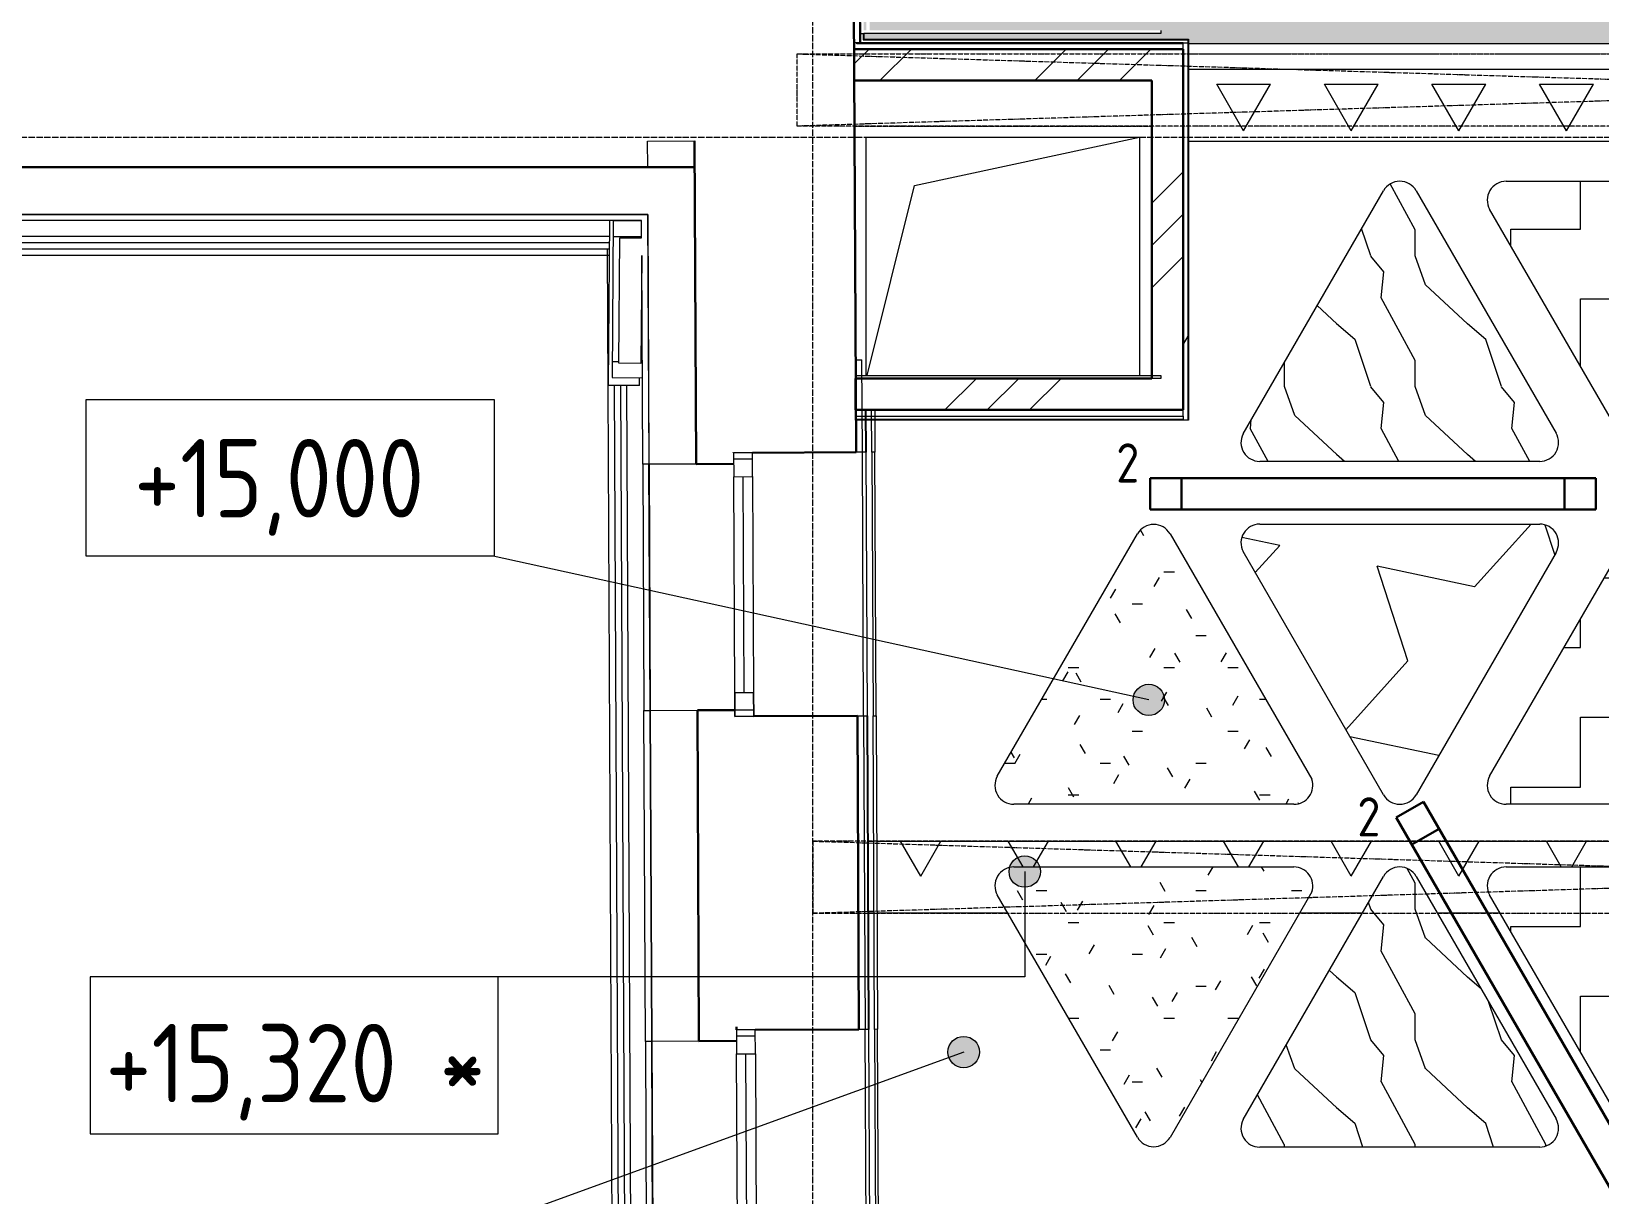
# Model space of a CAD drawing. Header units: millimetres. Extents: x -10051 to 73829, y -4843 to 44223.
# Drawn here: x -2490 to 2506, y 4924 to 8632 of the extents above; entities that cross this region are included whole.
import ezdxf

# ---------------------------------------------------------------- set-up
doc = ezdxf.new("R2010")
doc.units = ezdxf.units.MM
for name, pattern in [('ADSK_Линия сетки', [25, 20, -2.5, 0, -2.5]), ('ADSK_Штрих_ш3 п1_5', [4.5, 3, -1.5]), ('ADSK_Штрихпунктирная 2 точки_ш15 п1_5 п1_5 п1_5', [19.5, 15, -1.5, 0, -1.5, 0, -1.5])]:
    doc.linetypes.add(name, pattern=pattern)
for name, color, linetype, lineweight in [('_ Окна', 7, 'Continuous', 9), ('Аннотация', 7, 'Continuous', 20), ('Каркас', 7, 'Continuous', 18), ('Обобщенные модели', 7, 'Continuous', 18), ('Окна', 7, 'Continuous', 9), ('Оси', 7, 'Continuous', 9), ('Отметки', 7, 'Continuous', 9), ('Потолки', 7, 'Continuous', 9), ('Потолки штриховка', 7, 'Continuous', 9), ('Стены внутренние', 7, 'Continuous', 18), ('Стены наружные', 7, 'Continuous', 18), ('Стены несущие', 7, 'Continuous', 30), ('Стены отделка', 7, 'Continuous', 30), ('Стены штриховка', 7, 'Continuous', 9)]:
    doc.layers.add(name, color=color, linetype=linetype, lineweight=lineweight)
doc.layers.add('Линии', color=7, linetype='Continuous', lineweight=9, true_color=0x00a600)
doc.styles.add('GOST Common_2', font='GOST_Common.ttf', dxfattribs={"width": 0.9, "height": 250})
doc.styles.add('GOST Common_4', font='GOST_Common.ttf', dxfattribs={"width": 0.9, "height": 200})
pattern_1 = [(45, (0, 0), (-381.66, 381.66), []), (45, (134.94, 0), (0, 763.322), []), (45, (-134.94, 0), (0, 763.322), [])]
pattern_2 = [(0, (0, 0), (406.4, 101.6), [33.528, -271.272, 33.528, -271.272, -1625.6]), (0, (0, 0), (406.4, 101.6), [-609.6, 33.528, -576.072, 33.528, -271.272, -711.2]), (0, (0, 0), (406.4, 101.6), [-1524, 33.528, -169.672, 33.528, -474.472]), (120, (152.4, 50.8), (-291.1882, 301.1527), [33.528, -271.272, 33.528, -271.272, -1625.6]), (120, (152.4, 50.8), (-291.1882, 301.1527), [-609.6, 33.528, -576.072, 33.528, -271.272, -711.2]), (120, (152.4, 50.8), (-291.1882, 301.1527), [-1524, 33.528, -169.672, 33.528, -474.472]), (240, (203.2, 254), (-115.2118, -402.7527), [33.528, -271.272, 33.528, -271.272, -1625.6]), (240, (203.2, 254), (-115.2118, -402.7527), [-609.6, 33.528, -576.072, 33.528, -271.272, -711.2]), (240, (203.2, 254), (-115.2118, -402.7527), [-1524, 33.528, -169.672, 33.528, -474.472])]
pattern_3 = [(0, (0, 0), (222.25, 222.25), [222.25, -222.25]), (90, (222.25, 0), (-222.25, 222.25), [222.25, -222.25])]
pattern_4 = [(108.435, (108.29, 0), (-416.5009, 832.9995), [158.051, -1159.038]), (139.399, (58.31, 149.94), (-2499.01064, 2082.48679), [76.799, -3763.143]), (136.848, (416.5, 199.92), (-6247.540257, 5830.95774), [182.691, -8951.868]), (109.983, (283.22, 324.87), (-1249.49393, 3332.00266), [97.5, -4777.508]), (90, (249.9, 0), (-416.5, 416.5), [83.3, -333.2]), (118.443, (249.9, 83.3), (2915.50714, -5414.4963), [227.365, -11140.87]), (84.289, (141.61, 283.22), (-416.5263, -3748.49687), [83.716, -4102.058]), (129.806, (149.94, 366.52), (1666.0152, -2082.4865), [65.059, -3187.91])]

# ---------------------------------------------------------------- blocks, each defined once
blk = doc.blocks.new('окна_rehau_однопольное_фрамуга_сверху - 800х2240 _нов_ ОК-41-6249988-План потолков 4-го этажа')
at = {"layer": '_ Окна', "lineweight": 18}
for p, q in [((-420, 75), (-420, 135)), ((-420, 135), (-344, 135)), ((-344, 135), (-344, 75)), ((344, 135), (344, 75)), ((420, 135), (344, 135)), ((420, 75), (420, 135)), ((-344, 75), (-420, 75)), ((344, 75), (420, 75))]:
    blk.add_line(p, q, dxfattribs=at)
at = {"layer": '_ Окна'}
for p, q in [((-400, 75), (-400, 135)), ((-344, 105), (344, 105)), ((400, 75), (400, 135))]:
    blk.add_line(p, q, dxfattribs=at)
at = {"layer": 'Окна'}
for p, q in [((-420, 135), (-420, 75)), ((-344, 135), (-420, 135)), ((-344, 135), (344, 135)), ((420, 135), (344, 135)), ((420, 75), (420, 135)), ((-420, 75), (-344, 75)), ((344, 75), (-344, 75)), ((344, 75), (420, 75))]:
    blk.add_line(p, q, dxfattribs=at)
blk = doc.blocks.new('GM_Отверстие прямоугольное _в плите_ - Отверстие-7235603-План потолков 4-го этажа')
at = {"layer": 'Обобщенные модели'}
for p, q in [((-435, -375), (-435, 385)), ((-435, 385), (435, 385)), ((-435, -375), (-435, 385)), ((-435, 385), (435, 385)), ((-281, 231), (435, 385)), ((435, 385), (435, -375)), ((435, 385), (435, -375)), ((-432.5, -375), (-281, 231))]:
    blk.add_line(p, q, dxfattribs=at)
blk = doc.blocks.new('Высотные отметки - Рамка-12095-План потолков 4-го этажа')
at = {"layer": 'Аннотация'}
for p, q in [((-6.5, 0), (-6.5, 5)), ((-6.5, 5), (6.5, 5)), ((6.5, 5), (6.5, 0)), ((6.5, 0), (-6.5, 0))]:
    blk.add_line(p, q, dxfattribs=at)

msp = doc.modelspace()

# ---------------------------------------------------------------- hatches: boundary and pattern name
at = {"layer": 'Отметки'}
h = msp.add_hatch(color=256, dxfattribs=at)
edge = h.paths.add_edge_path()
edge.add_arc((1069.727, 6500.852), 50, 0, 360)
h = msp.add_hatch(color=256, dxfattribs=at)
edge = h.paths.add_edge_path()
edge.add_arc((674.618, 5953.442), 50, 0, 360)
h = msp.add_hatch(color=256, dxfattribs=at)
edge = h.paths.add_edge_path()
edge.add_arc((480.057, 5378.351), 50, 0, 360)
at = {"layer": 'Потолки штриховка', "lineweight": 18}
h = msp.add_hatch(dxfattribs=at)
h.set_pattern_fill('FP_25', color=256, style=0, pattern_type=2)
h.set_pattern_definition([(0, (0, 762), (762, 76.2), [7.62, -373.38, 7.62, -373.38]), (0, (76.2, 91.44), (762, 76.2), [7.62, -220.98, 7.62, -525.78]), (0, (152.4, 106.68), (762, 76.2), [7.62, -68.58, 7.62, -678.18]), (0, (457.2, 60.96), (762, 76.2), [7.62, -220.98, 7.62, -525.78]), (0, (533.4, 45.72), (762, 76.2), [7.62, -68.58, 7.62, -678.18])])
h.paths.add_polyline_path([(1484.449, 8592.011), (4898.531, 8592.011), (4898.531, 8632.011), (6960.881, 8632.011), (6956.754, 8950), (7149.565, 8950), (7149.565, 11958.783), (7043.494, 11958.783), (7043.494, 12223.783), (2703.915, 12223.783), (2703.915, 12233.783), (7043.494, 12233.783), (7043.494, 12251.783), (2699.954, 12251.783), (2699.941, 12253.783), (2697.937, 12254.361), (2694.312, 12814.342), (2676.312, 12814.342), (2679.916, 12257.627), (2669.916, 12257.563), (2666.311, 12814.342), (180, 12814.342), (180, 8635), (1108.065, 8635), (1108.065, 8625), (161.565, 8625), (161.565, 8607), (1194.565, 8607), (1194.565, 8605), (1196.565, 8605), (1196.565, 8592.011)])
h.paths.add_polyline_path([(1175.082, 8592.011), (1179.565, 8592.011), (1179.565, 8595), (140, 8594.97), (140, 8592.011), (325.246, 8592.011)])
h.paths.add_polyline_path([(6974.245, 8604.011), (6976.272, 8602.011), (6976.012, 8604.011)])
h.paths.add_polyline_path([(4926.531, 8592.011), (4926.531, 8602.011), (4928.531, 8602.011), (4928.531, 8604.011), (6974.245, 8604.011), (6973.882, 8622.011), (4908.531, 8622.011), (4908.531, 8592.011)])
h.paths.add_polyline_path([(159.565, 8605), (161.565, 8607), (159.565, 8607)])
h.paths.add_polyline_path([(6971.95, 8632.011), (6973.882, 8632.011), (6970.882, 8935), (6971.95, 8935), (6971.95, 8937), (7149.565, 8937), (7149.168, 8940), (6966.885, 8940), (6970.882, 8632.011)])
h.paths.add_polyline_path([(170, 8635), (170, 12814.342), (152, 12814.342), (152, 12286.928), (161.565, 12286.928), (161.565, 8635)])
h.paths.add_polyline_path([(149.565, 8726.809), (149.565, 8726.928), (140, 8726.831)])
h.paths.add_polyline_path([(7056.494, 12251.783), (7058.494, 12253.783), (7056.494, 12253.783)])
h.paths.add_polyline_path([(7058.494, 11968.783), (7149.565, 11968.783), (7149.565, 11971.783), (7058.494, 11971.783), (7058.494, 11973.783), (7056.494, 11973.783), (7056.494, 12251.783), (7053.494, 12251.783), (7053.494, 11968.783)])
at = {"layer": 'Потолки штриховка', "lineweight": 18, "true_color": 0x787878}
h = msp.add_hatch(dxfattribs=at)
h.set_pattern_fill('FP_50', color=8, style=0, pattern_type=2)
h.set_pattern_definition([(60, (0, 0), (-171.45, 296.96), [171.45, -171.45]), (120, (0, 0), (-342.9, 6e-05), [171.45, -171.45]), (0, (-85.72, 148.48), (171.45, 296.96), [171.45, -171.45])])
h.paths.add_polyline_path([(244.548, 2138.425), (732.993, 2138.425), (865.887, 2368.425), (244.548, 2368.425), (244.548, 2242.358)])
h.paths.add_polyline_path([(3157.315, 2138.425), (3205.95, 2138.425), (3073.211, 2368.425), (2873.211, 2368.425), (3005.95, 2138.425), (3100.615, 2138.425)])
h.paths.add_polyline_path([(3669.828, 2138.425), (3869.915, 2138.425), (4002.809, 2368.425), (3802.567, 2368.425), (3706.704, 2202.321)])
h.paths.add_polyline_path([(4898.531, 2138.425), (4898.531, 2368.425), (4442.684, 2368.425), (4575.423, 2138.425), (4723.366, 2138.425)])
h.paths.add_polyline_path([(4908.531, 2138.425), (4926.531, 2138.425), (4926.531, 2368.425), (4908.531, 2368.425), (4908.531, 2144.661)])
h.paths.add_polyline_path([(1437.488, 2138.425), (1637.488, 2138.425), (1504.75, 2368.425), (1304.75, 2368.425), (1377.506, 2242.358)])
h.paths.add_polyline_path([(2301.454, 2138.425), (2434.348, 2368.425), (2234.106, 2368.425), (2101.367, 2138.425), (2208.249, 2138.425)])
h.paths.add_polyline_path([(4701.712, 3986.533), (4898.531, 3986.533), (4898.531, 4216.533), (4637.597, 4216.533), (4723.366, 4067.918), (4728.006, 4053.618), (4728.945, 4038.614), (4726.124, 4023.847), (4719.719, 4010.245), (4710.134, 3998.663), (4697.97, 3989.828), (4689.646, 3986.533), (4697.97, 3986.533)])
h.paths.add_polyline_path([(2173.793, 3986.533), (2187.666, 3986.533), (2178.408, 3990.327), (2165.997, 3999.725), (2155.504, 4014.114), (2149.821, 4029.524), (2148.043, 4041.709), (2149.821, 4057.174), (2155.504, 4071.667), (2239.207, 4216.533), (1499.662, 4216.533), (1588.854, 4061.988), (1591.873, 4048.073), (1591.528, 4033.837), (1587.837, 4020.085), (1581.009, 4007.589), (1571.428, 3997.055), (1559.635, 3989.076), (1555.876, 3986.533), (2169.712, 3986.533)])
h.paths.add_polyline_path([(3746.869, 3986.533), (3756.127, 3986.533), (3746.869, 3990.327), (3734.459, 3999.725), (3723.965, 4014.114), (3718.282, 4029.524), (3716.505, 4041.709), (3718.282, 4057.174), (3723.965, 4071.667), (3807.668, 4216.533), (3607.654, 4216.533), (3489.855, 4012.42), (3481.537, 4001.242), (3470.864, 3992.285), (3459.413, 3986.533), (3723.965, 3986.533)])
h.paths.add_polyline_path([(3416.364, 3986.533), (3404.914, 3992.285), (3394.241, 4001.242), (3385.922, 4012.42), (3268.123, 4216.533), (3068.123, 4216.533), (3157.315, 4061.988), (3160.315, 4047.257), (3159.989, 4033.837), (3156.299, 4020.085), (3149.47, 4007.589), (3139.889, 3997.055), (3128.096, 3989.076), (3121.276, 3986.533), (3404.914, 3986.533)])
h.paths.add_polyline_path([(4908.531, 3986.533), (4926.531, 3986.533), (4926.531, 4216.533), (4908.531, 4216.533), (4908.531, 3989.878)])
h.paths.add_polyline_path([(619.205, 3986.533), (609.946, 3990.327), (597.536, 3999.725), (587.042, 4014.114), (581.36, 4029.524), (579.582, 4041.709), (581.36, 4057.174), (587.042, 4071.667), (670.746, 4216.533), (211.858, 4216.533), (212.952, 3986.533), (614.956, 3986.533)])
h.paths.add_polyline_path([(184.951, 3986.533), (202.952, 3986.533), (201.858, 4216.533), (183.862, 4215.616), (184.598, 4060.931)])
h.paths.add_polyline_path([(1591.873, 5820.533), (1749.529, 5820.533), (1817.461, 5938.241), (1825.78, 5949.418), (1836.452, 5958.376), (1848.903, 5964.63), (1862.461, 5967.844), (1876.544, 5967.808), (1889.952, 5964.63), (1902.403, 5958.376), (1913.076, 5949.418), (1921.394, 5938.241), (1989.319, 5820.533), (2189.282, 5820.533), (2155.504, 5878.993), (2149.821, 5893.486), (2148.043, 5908.952), (2150.29, 5924.356), (2156.411, 5938.67), (2169.604, 5953.667), (2178.408, 5960.334), (2192.813, 5966.237), (2208.249, 5968.25), (3100.615, 5968.25), (3114.754, 5966.56), (3128.096, 5961.585), (3139.889, 5953.606), (3149.47, 5943.072), (3157.315, 5926.788), (3159.989, 5916.823), (3159.989, 5900.996), (3157.315, 5888.673), (3117.99, 5820.533), (3317.99, 5820.533), (3385.922, 5938.241), (3394.241, 5949.418), (3404.914, 5958.376), (3417.364, 5964.63), (3430.922, 5967.844), (3444.856, 5967.844), (3458.413, 5964.63), (3470.864, 5958.376), (3481.537, 5949.418), (3489.855, 5938.241), (3557.78, 5820.533), (3757.743, 5820.533), (3723.965, 5878.993), (3718.282, 5893.486), (3716.505, 5908.952), (3718.752, 5924.356), (3724.873, 5938.67), (3734.459, 5950.936), (3746.869, 5960.334), (3761.274, 5966.237), (3776.71, 5968.25), (4669.076, 5968.25), (4683.991, 5966.366), (4697.97, 5960.833), (4710.134, 5951.998), (4719.719, 5940.416), (4726.124, 5926.814), (4728.945, 5912.047), (4728.006, 5897.043), (4723.366, 5882.743), (4687.464, 5820.533), (4898.531, 5820.533), (4898.531, 6050.533), (203.136, 6050.533), (204.23, 5820.533), (620.821, 5820.533), (587.042, 5878.993), (581.36, 5893.486), (579.582, 5908.952), (581.829, 5924.356), (587.95, 5938.67), (597.536, 5950.936), (609.946, 5960.334), (624.351, 5966.237), (639.788, 5968.25), (1532.154, 5968.25), (1546.292, 5966.56), (1559.635, 5961.585), (1571.428, 5953.606), (1581.009, 5943.072), (1588.854, 5926.788), (1591.528, 5916.823), (1591.873, 5902.588), (1587.837, 5886.911), (1549.529, 5820.533), (1590.507, 5820.533)])
h.paths.add_polyline_path([(4908.531, 5820.533), (4926.531, 5820.63), (4926.531, 6050.533), (4908.531, 6050.533), (4908.531, 5821.498)])
h.paths.add_polyline_path([(194.23, 5820.533), (193.136, 6050.533), (175.139, 6049.91), (176.23, 5820.533), (191.234, 5820.533)])
h.paths.add_polyline_path([(4908.531, 8281), (4926.531, 8281.734), (4926.531, 8511), (4908.531, 8511), (4908.531, 8282.836)])
h.paths.add_polyline_path([(4898.531, 8281), (4898.531, 8511), (1196.565, 8509.96), (1196.565, 8281), (4404.697, 8281)])
at = {"layer": 'Потолки штриховка', "lineweight": 18}
h = msp.add_hatch(dxfattribs=at)
h.set_pattern_fill('FP_57', color=256, style=0, pattern_type=2)
h.set_pattern_definition(pattern_4)
h.paths.add_polyline_path([(2315.083, 7261.169), (2330.666, 7263.221), (2345.188, 7269.235), (2357.658, 7278.803), (2367.715, 7292.451), (2373.247, 7305.822), (2375.296, 7321.375), (2373.247, 7336.958), (2367.234, 7351.48), (1921.394, 8124.079), (1913.076, 8135.257), (1902.403, 8144.214), (1889.952, 8150.469), (1876.394, 8153.682), (1862.461, 8153.682), (1848.903, 8150.469), (1836.452, 8144.214), (1825.78, 8135.257), (1817.461, 8124.079), (1369.958, 7348.678), (1364.738, 7334.29), (1363.33, 7319.049), (1365.824, 7303.948), (1372.058, 7289.97), (1381.627, 7278.024), (1393.907, 7268.888), (1408.099, 7263.158), (1423.28, 7261.205), (1817.461, 7261.189)])
h = msp.add_hatch(dxfattribs=at)
h.set_pattern_fill('FP_64', color=256, style=0, pattern_type=2)
h.set_pattern_definition(pattern_3)
h.paths.add_polyline_path([(2660.734, 7262.619), (2674.323, 7265.817), (2686.806, 7272.069), (2697.506, 7281.037), (2705.969, 7292.451), (3157.315, 8074.511), (3160.335, 8088.427), (3159.989, 8102.662), (3156.299, 8116.415), (3149.47, 8128.91), (3139.889, 8139.444), (3128.096, 8147.423), (3114.754, 8152.398), (3100.615, 8154.088), (2208.249, 8154.088), (2192.813, 8152.075), (2178.408, 8146.172), (2165.997, 8136.774), (2155.504, 8122.385), (2149.821, 8106.975), (2148.043, 8094.791), (2149.821, 8079.325), (2155.803, 8064.313), (2601.946, 7292.234), (2610.293, 7281.037), (2620.74, 7272.206), (2633.553, 7265.817), (2646.773, 7262.648), (2656.361, 7262.628)])
h = msp.add_hatch(dxfattribs=at)
h.set_pattern_fill('FP_63', color=256, style=0, pattern_type=2)
h.set_pattern_definition(pattern_2)
h.paths.add_polyline_path([(1490.804, 6168.25), (1532.154, 6168.25), (1546.292, 6169.94), (1559.635, 6174.914), (1571.428, 6182.894), (1581.009, 6193.428), (1588.854, 6209.711), (1591.528, 6219.676), (1591.873, 6233.911), (1588.854, 6247.827), (1137.383, 7030.103), (1129.045, 7041.301), (1118.345, 7050.269), (1105.862, 7056.521), (1092.273, 7059.719), (1078.312, 7059.69), (1064.735, 7056.435), (1052.279, 7050.131), (1041.616, 7041.119), (1033.325, 7029.887), (587.042, 6257.506), (581.36, 6243.013), (579.582, 6227.547), (581.829, 6212.143), (587.95, 6197.829), (597.536, 6185.564), (609.946, 6176.165), (624.351, 6170.263), (639.788, 6168.25), (1382.896, 6168.25)])
h = msp.add_hatch(dxfattribs=at)
h.set_pattern_fill('STARS', color=256, scale=100, angle=108, style=0)
h.paths.add_polyline_path([(1876.394, 6168.655), (1889.952, 6171.869), (1902.403, 6178.123), (1913.076, 6187.081), (1923.594, 6202.07), (2367.269, 6970.838), (2373.247, 6985.38), (2375.296, 7000.963), (2373.243, 7016.546), (2367.227, 7031.066), (2357.658, 7043.535), (2345.188, 7053.103), (2330.666, 7059.117), (2315.083, 7061.168), (1423.28, 7061.169), (1408.099, 7059.18), (1393.907, 7053.449), (1381.627, 7044.314), (1370.951, 7029.887), (1365.824, 7018.39), (1363.33, 7003.288), (1364.738, 6988.048), (1369.958, 6973.66), (1817.461, 6198.258), (1825.78, 6187.081), (1836.452, 6178.123), (1848.903, 6171.869), (1862.461, 6168.655)])
h = msp.add_hatch(dxfattribs=at)
h.set_pattern_fill('FP_60', color=256, style=0, pattern_type=2)
h.set_pattern_definition(pattern_3)
h.paths.add_polyline_path([(3100.615, 6168.25), (3114.754, 6169.94), (3128.096, 6174.914), (3139.889, 6182.894), (3149.47, 6193.428), (3157.315, 6209.711), (3159.989, 6219.676), (3159.989, 6235.503), (3157.315, 6247.827), (2705.844, 7030.103), (2697.506, 7041.301), (2686.806, 7050.269), (2674.323, 7056.521), (2656.361, 7059.71), (2646.773, 7059.69), (2633.197, 7056.435), (2620.74, 7050.131), (2610.077, 7041.119), (2601.786, 7029.887), (2155.504, 6257.506), (2149.821, 6243.013), (2148.043, 6227.547), (2150.29, 6212.143), (2156.411, 6197.829), (2165.997, 6185.564), (2178.408, 6176.165), (2192.813, 6170.263), (2208.249, 6168.25), (2656.361, 6168.25)])
h = msp.add_hatch(dxfattribs=at)
h.set_pattern_fill('FP_61', color=256, style=0, pattern_type=2)
h.set_pattern_definition(pattern_2)
h.paths.add_polyline_path([(1092.273, 5076.78), (1106.033, 5080.064), (1118.345, 5086.23), (1129.336, 5095.59), (1137.508, 5106.612), (1588.854, 5888.673), (1591.873, 5902.588), (1591.528, 5916.823), (1587.837, 5930.576), (1581.009, 5943.072), (1571.428, 5953.606), (1559.635, 5961.585), (1546.292, 5966.56), (1532.154, 5968.25), (639.788, 5968.25), (624.351, 5966.237), (609.946, 5960.334), (597.536, 5950.936), (587.042, 5936.547), (581.36, 5921.137), (579.582, 5908.952), (581.36, 5893.486), (587.042, 5878.993), (1033.485, 5106.396), (1041.616, 5095.38), (1052.279, 5086.368), (1064.735, 5080.064), (1078.312, 5076.809)])
h = msp.add_hatch(dxfattribs=at)
h.set_pattern_fill('FP_57', color=256, style=0, pattern_type=2)
h.set_pattern_definition(pattern_4)
h.paths.add_polyline_path([(2315.083, 5075.33), (2330.666, 5077.382), (2345.188, 5083.397), (2357.658, 5092.964), (2367.715, 5106.612), (2373.247, 5119.984), (2375.296, 5135.536), (2373.247, 5151.12), (2367.234, 5165.642), (1921.394, 5938.241), (1913.076, 5949.418), (1902.403, 5958.376), (1889.952, 5964.63), (1875.808, 5967.844), (1862.461, 5967.844), (1848.903, 5964.63), (1836.452, 5958.376), (1825.78, 5949.418), (1817.461, 5938.241), (1369.958, 5162.84), (1364.738, 5148.452), (1363.33, 5133.211), (1365.824, 5118.11), (1372.058, 5104.131), (1381.627, 5092.185), (1393.907, 5083.05), (1408.099, 5077.319), (1423.28, 5075.367), (2208.249, 5075.335)])
h = msp.add_hatch(dxfattribs=at)
h.set_pattern_fill('FP_60', color=256, style=0, pattern_type=2)
h.set_pattern_definition(pattern_3)
h.paths.add_polyline_path([(2660.734, 5076.78), (2674.323, 5079.978), (2686.806, 5086.23), (2697.506, 5095.198), (2705.969, 5106.612), (3157.315, 5888.673), (3160.255, 5905.862), (3159.989, 5916.823), (3156.299, 5930.576), (3149.47, 5943.072), (3139.889, 5953.606), (3128.096, 5961.585), (3114.754, 5966.56), (3100.615, 5968.25), (2208.249, 5968.25), (2192.813, 5966.237), (2178.408, 5960.334), (2165.997, 5950.936), (2155.504, 5936.547), (2150.29, 5924.356), (2148.043, 5908.952), (2149.821, 5893.486), (2155.504, 5878.993), (2601.946, 5106.396), (2610.077, 5095.38), (2620.74, 5086.368), (2633.197, 5080.064), (2646.773, 5076.809), (2656.361, 5076.789)])
at = {"layer": 'Стены внутренние', "lineweight": 9}
h = msp.add_hatch(dxfattribs=at)
h.set_pattern_fill('FP_46', color=256, style=0, pattern_type=2)
h.set_pattern_definition(pattern_2)
h.paths.add_polyline_path([(1194.565, 7393), (1194.565, 8595), (1179.565, 8595), (1179.565, 7393)])
h = msp.add_hatch(dxfattribs=at)
h.set_pattern_fill('FP_1', color=256, style=0, pattern_type=2)
h.set_pattern_definition(pattern_1)
h.paths.add_polyline_path([(325.246, 8475), (1079.565, 8475), (1079.565, 8575), (131.51, 8575), (131.606, 8475), (169.703, 8475)])
h = msp.add_hatch(dxfattribs=at)
h.set_pattern_fill('FP_1', color=256, style=0, pattern_type=2)
h.set_pattern_definition(pattern_1)
h.paths.add_polyline_path([(1179.565, 7525), (1179.565, 8575), (1079.565, 8575), (1079.565, 7525)])
h = msp.add_hatch(dxfattribs=at)
h.set_pattern_fill('FP_1', color=256, style=0, pattern_type=2)
h.set_pattern_definition(pattern_1)
h.paths.add_polyline_path([(325.246, 7425), (1179.565, 7425), (1179.565, 7525), (135.838, 7524.223), (156.286, 7490.832), (157.235, 7425), (253.444, 7425)])

# ---------------------------------------------------------------- linework, layer by layer
at = {"layer": 'Каркас', "color": 8, "linetype": 'ADSK_Штрих_ш3 п1_5', "lineweight": 9, "true_color": 0x808080}
for p, q in [((1196.507, 8560), (4898.531, 8560)), ((132.295, 8330), (1079.565, 8330))]:
    msp.add_line(p, q, dxfattribs=at)
at = {"layer": 'Линии', "color": 7, "linetype": 'ADSK_Штрихпунктирная 2 точки_ш15 п1_5 п1_5 п1_5'}
for p, q in [((7350.56, 8560), (-50, 8330)), ((-50, 8330), (-50, 8560)), ((-50, 8560), (7350.56, 8330)), ((-50, 8560), (7350.56, 8560)), ((7350.56, 8330), (-50, 8330)), ((-0.435, 6050.533), (-0.435, 5820.533)), ((-0.435, 6050.533), (7339.344, 5820.533)), ((7339.344, 6050.533), (-0.435, 5820.533)), ((7339.344, 6050.533), (-0.435, 6050.533)), ((-0.435, 5820.533), (7339.344, 5820.533))]:
    msp.add_line(p, q, dxfattribs=at)
at = {"layer": 'Линии', "color": 1, "lineweight": 30, "true_color": 0xff0000}
for p, q in [((1074.259, 7107.679), (1074.259, 7207.679)), ((1074.259, 7207.679), (2494.259, 7207.679)), ((1174.259, 7107.679), (1174.259, 7207.679)), ((2394.259, 7207.679), (2394.259, 7107.679)), ((2494.259, 7207.679), (2494.259, 7107.679)), ((2494.259, 7107.679), (1074.259, 7107.679))]:
    msp.add_line(p, q, dxfattribs=at)
at = {"layer": 'Линии', "color": 5, "lineweight": 30, "true_color": 0x0000ff}
for p, q in [((1944.469, 6176.097), (1857.858, 6126.112)), ((2654.261, 4946.221), (1944.469, 6176.097)), ((1857.858, 6126.112), (2567.65, 4896.235)), ((1994.455, 6089.486), (1907.844, 6039.501))]:
    msp.add_line(p, q, dxfattribs=at)
at = {"layer": 'Оси', "linetype": 'ADSK_Линия сетки'}
for p, q in [((-0.435, -3698.875), (-0.435, 44222.998)), ((-9251.096, 8295), (56004.853, 8295))]:
    msp.add_line(p, q, dxfattribs=at)
at = {"layer": 'Отметки', "lineweight": 20}
for p, q in [((-1018.532, 6958.922), (-1665.218, 6958.922)), ((1069.727, 6500.852), (-1018.532, 6958.922)), ((674.618, 5953.442), (674.618, 5617.55)), ((674.618, 5617.55), (-1652.94, 5617.55)), ((480.057, 5378.351), (-875.675, 4885.357))]:
    msp.add_line(p, q, dxfattribs=at)
at = {"layer": 'Отметки'}
for centre in [(1069.727, 6500.852), (674.618, 5953.442), (480.057, 5378.351)]:
    msp.add_circle(centre, 50, dxfattribs=at)
at = {"layer": 'Потолки'}
for p, q in [((140, 8592.011), (140, 8595.012)), ((1179.565, 8592.011), (140, 8592.011)), ((4898.531, 8592.011), (1196.56, 8592.011)), ((1196.426, 8511), (4898.531, 8511)), ((4898.531, 8281), (1196.565, 8281)), ((2208.249, 8154.088), (3100.615, 8154.088)), ((1369.958, 7348.678), (1817.461, 8124.079)), ((1921.394, 8124.079), (2367.269, 7351.5)), ((2601.786, 7292.451), (2155.504, 8064.832)), ((2315.083, 7261.169), (1423.28, 7261.169)), ((1423.28, 7061.169), (2315.083, 7061.169)), ((587.042, 6257.506), (1033.325, 7029.887)), ((1137.383, 7030.103), (1588.854, 6247.827)), ((2155.504, 6257.506), (2601.786, 7029.887)), ((1817.461, 6198.258), (1369.958, 6973.66)), ((2367.269, 6970.838), (1921.394, 6198.258)), ((1532.154, 6168.25), (639.788, 6168.25)), ((3100.615, 6168.25), (2208.249, 6168.25)), ((175.136, 6050.533), (193.136, 6050.533)), ((203.136, 6050.533), (4898.531, 6050.533)), ((639.788, 5968.25), (1532.154, 5968.25)), ((2208.249, 5968.25), (3100.615, 5968.25)), ((1369.958, 5162.84), (1817.461, 5938.241)), ((1921.394, 5938.241), (2367.269, 5165.662)), ((1033.325, 5106.612), (587.042, 5878.993)), ((1588.854, 5888.673), (1137.383, 5106.396)), ((2601.786, 5106.612), (2155.504, 5878.993)), ((194.23, 5820.533), (176.23, 5820.533)), ((620.821, 5820.533), (204.23, 5820.533)), ((1749.529, 5820.533), (1549.529, 5820.533)), ((2189.282, 5820.533), (1989.319, 5820.533)), ((2315.083, 5075.33), (1423.28, 5075.33))]:
    msp.add_line(p, q, dxfattribs=at)
for centre, radius, start, end in [((1869.428, 8094.088), 60, 29.990313, 150.009687), ((2208.249, 8093.875), 60.213, 90, 208.837922), ((1423.28, 7321.194), 59.989, 152.731574, 270), ((2315.083, 7321.382), 60.213, 270, 29.990313), ((1085.416, 7000.112), 60, 29.990313, 150.248053), ((1423.28, 7001.144), 59.989, 90, 207.268426), ((2315.083, 7000.955), 60.213, 330.009687, 90), ((639.788, 6228.463), 60.213, 151.162078, 270), ((1532.154, 6228.238), 59.989, 270, 19.058733), ((2208.249, 6228.463), 60.213, 151.162078, 270), ((1869.428, 6228.25), 60, 209.990313, 330.009687), ((639.788, 5908.036), 60.213, 90, 208.837922), ((1532.154, 5908.261), 59.989, 340.941267, 90), ((1869.428, 5908.25), 60, 29.990313, 150.009687), ((2208.249, 5908.036), 60.213, 90, 208.837922), ((1423.28, 5135.355), 59.989, 152.731574, 270), ((2315.083, 5135.544), 60.213, 270, 29.990313), ((1085.416, 5136.387), 60, 209.751947, 330.009687)]:
    msp.add_arc(centre, radius, start, end, dxfattribs=at)
at = {"layer": 'Стены внутренние'}
for p, q in [((161.235, 6450.291), (157.24, 7290.281)), ((187.24, 7290.424), (191.234, 6450.433)), ((201.234, 6450.481), (197.239, 7290.472)), ((169.984, 4610.557), (165.989, 5450.547)), ((195.989, 5450.69), (199.983, 4610.699)), ((209.983, 4610.747), (205.988, 5450.738))]:
    msp.add_line(p, q, dxfattribs=at)
at = {"layer": 'Стены наружные'}
for p, q in [((-648.794, 8028.59), (-652.779, 7503.586)), ((-636.288, 8028.52), (-640.083, 7528.534)), ((-636.288, 8028.52), (-546.276, 8027.837)), ((-5838.283, 7958.59), (-649.326, 7958.59)), ((-5838.131, 7978.59), (-649.174, 7978.59)), ((-636.668, 7978.521), (-546.038, 7977.833)), ((-6635.645, 7918.59), (-649.629, 7918.59)), ((-5838.435, 7938.59), (-649.477, 7938.59)), ((-655.851, 7938.59), (-620.973, 604.511)), ((-618.332, 7578.37), (-639.704, 7578.533)), ((-544.135, 7577.807), (-548.334, 7577.839)), ((-552.782, 7502.827), (-652.779, 7503.586)), ((-640.083, 7528.534), (-543.898, 7527.804)), ((-633.782, 7503.442), (-600.849, 578.25)), ((-613.781, 7503.29), (-580.849, 578.273)), ((-593.781, 7503.138), (-560.849, 578.297)), ((-552.782, 7502.827), (-552.592, 7527.87)), ((-542.586, 7251.953), (-538.853, 6466.962)), ((-518.853, 6467.057), (-522.586, 7252.048)), ((-522.185, 7252.05), (-518.452, 6467.059)), ((173.234, 6450.348), (169.24, 7290.338)), ((181.983, 4610.614), (177.989, 5450.604)), ((-533.837, 5412.219), (-530.104, 4627.228)), ((-510.104, 4627.323), (-513.837, 5412.314)), ((-513.436, 5412.316), (-509.703, 4627.325))]:
    msp.add_line(p, q, dxfattribs=at)
at = {"layer": 'Стены несущие'}
for p, q in [((130.495, 8708.59), (137.24, 7290.186)), ((131.51, 8575), (1179.565, 8575)), ((131.51, 8475), (131.51, 8575)), ((1179.565, 8575), (1179.565, 7425)), ((1079.565, 8475), (131.51, 8475)), ((1079.565, 7525), (1079.565, 8475)), ((-377.086, 8282.83), (-377.486, 8282.828)), ((-377.486, 8282.828), (-377.086, 8198.59)), ((-377.086, 8282.83), (-372.192, 7253.763)), ((-377.086, 8198.59), (-6774.185, 8198.59)), ((135.362, 7525), (1079.565, 7525)), ((135.362, 7425), (135.362, 7525)), ((1179.565, 7425), (135.362, 7425)), ((-372.592, 7253.761), (-372.192, 7253.763)), ((-372.588, 7252.761), (-372.592, 7253.761)), ((-252.589, 7253.332), (-372.588, 7252.761)), ((-372.192, 7253.763), (-372.192, 7253.763)), ((-252.756, 7288.332), (-252.76, 7289.332)), ((137.24, 7290.186), (-192.756, 7288.617)), ((-368.454, 6467.772), (-248.856, 6468.341)), ((-368.454, 6467.772), (-363.486, 5423.029)), ((-188.762, 6448.626), (141.235, 6450.196)), ((141.235, 6450.196), (145.989, 5450.452)), ((-244.054, 5458.597), (-244.006, 5448.598)), ((145.989, 5450.452), (-184.007, 5448.883)), ((-363.886, 5423.027), (-363.486, 5423.029)), ((-363.839, 5413.027), (-363.886, 5423.027)), ((-243.84, 5413.598), (-363.839, 5413.027))]:
    msp.add_line(p, q, dxfattribs=at)
at = {"layer": 'Стены отделка', "lineweight": 9}
for p, q in [((149.565, 8595), (149.565, 12263.959)), ((150.408, 8726.806), (151.035, 8595.065)), ((151.035, 8595.065), (131.035, 8594.97)), ((1179.565, 8595), (149.565, 8595)), ((161.565, 8625), (161.565, 8607)), ((1108.065, 8625), (161.565, 8625)), ((161.565, 8607), (1196.565, 8607)), ((1108.065, 8635), (1108.065, 8625)), ((1179.565, 7405), (1179.565, 8595)), ((1196.565, 8607), (1196.565, 7393)), ((-527.084, 8282.116), (-377.486, 8282.828)), ((-526.687, 8198.59), (-527.084, 8282.116)), ((-6774.185, 8198.59), (-526.687, 8198.59)), ((-6923.417, 8048.59), (-546.374, 8048.59)), ((-525.973, 8048.59), (-6923.417, 8048.59)), ((-546.374, 8048.495), (-526.374, 8048.59)), ((-526.374, 8048.59), (-522.586, 7252.048)), ((-522.185, 7252.05), (-525.973, 8048.59)), ((-546.279, 8028.59), (-6943.315, 8028.59)), ((-546.017, 7973.374), (-546.279, 8028.59)), ((-618.366, 7573.911), (-615.331, 7973.9)), ((-615.331, 7973.9), (-546.017, 7973.374)), ((-545.753, 7917.962), (-548.368, 7573.38)), ((-542.586, 7251.953), (-545.753, 7917.962)), ((-548.368, 7573.38), (-618.366, 7573.911)), ((135.838, 7585.002), (155.838, 7585.097)), ((157.24, 7290.281), (155.838, 7585.097)), ((136.076, 7535), (1108.065, 7535)), ((1108.065, 7525), (1079.565, 7525)), ((1108.065, 7535), (1108.065, 7525)), ((136.694, 7405), (1179.565, 7405)), ((168.599, 7425), (169.24, 7290.338)), ((187.24, 7290.424), (186.6, 7425)), ((196.6, 7425), (197.239, 7290.472)), ((1196.565, 7393), (136.751, 7393)), ((-522.586, 7252.048), (-542.586, 7251.953)), ((-372.588, 7252.761), (-522.185, 7252.05)), ((-372.192, 7253.763), (-372.187, 7252.763)), ((169.24, 7290.338), (137.24, 7290.186)), ((197.239, 7290.472), (187.24, 7290.424)), ((-538.853, 6466.962), (-518.853, 6467.057)), ((-533.837, 5412.219), (-538.853, 6466.962)), ((-518.853, 6467.057), (-513.837, 5412.314)), ((-518.452, 6467.059), (-368.454, 6467.772)), ((-513.436, 5412.316), (-518.452, 6467.059)), ((141.235, 6450.196), (173.234, 6450.348)), ((161.235, 6450.291), (165.989, 5450.547)), ((173.234, 6450.348), (177.989, 5450.604)), ((191.234, 6450.433), (201.234, 6450.481)), ((195.989, 5450.69), (191.234, 6450.433)), ((201.234, 6450.481), (205.988, 5450.738)), ((177.989, 5450.604), (145.989, 5450.452)), ((205.988, 5450.738), (195.989, 5450.69)), ((-513.837, 5412.314), (-533.837, 5412.219)), ((-363.839, 5413.027), (-513.436, 5412.316)), ((-363.486, 5423.029), (-363.438, 5413.029))]:
    msp.add_line(p, q, dxfattribs=at)
at = {"layer": 'Стены штриховка'}
for p, q in [((149.565, 8625), (161.565, 8625)), ((159.565, 8625), (159.565, 8605)), ((159.565, 8605), (1194.565, 8605)), ((1179.565, 8595), (1194.565, 8595)), ((1194.565, 8607), (1194.565, 7393)), ((1179.565, 7395), (136.742, 7395)), ((166.599, 7425), (167.24, 7290.329)), ((1179.565, 7405), (1179.565, 7393)), ((171.234, 6450.338), (175.989, 5450.595))]:
    msp.add_line(p, q, dxfattribs=at)

# ---------------------------------------------------------------- block references
at = {"layer": 'Обобщенные модели'}
msp.add_blockref('GM_Отверстие прямоугольное _в плите_ - Отверстие-7235603-План потолков 4-го этажа', (604.703, 7910), dxfattribs=at)
at = {"layer": 'Окна', "rotation": 90.2724741501968}
for p in [(-115.76, 6868.978), (-107.011, 5029.244)]:
    msp.add_blockref('окна_rehau_однопольное_фрамуга_сверху - 800х2240 _нов_ ОК-41-6249988-План потолков 4-го этажа', p, dxfattribs=at)
at = {"layer": 'Отметки', "lineweight": 20, "xscale": 99.99999999999993, "yscale": 99.99999999999993, "zscale": 99.99999999999993}
msp.add_blockref('Высотные отметки - Рамка-12095-План потолков 4-го этажа', (-1665.218, 6958.922), dxfattribs=at)
at = {"layer": 'Отметки', "lineweight": 20, "extrusion": (0, 0, -1), "xscale": 99.99999999999993, "yscale": 99.99999999999993, "zscale": 99.99999999999993, "rotation": 180}
msp.add_blockref('Высотные отметки - Рамка-12095-План потолков 4-го этажа', (1652.94, 5617.55), dxfattribs=at)

# ---------------------------------------------------------------- texts
at = {"layer": 'Аннотация', "lineweight": 9, "char_height": 125, "width": 175.5, "attachment_point": 5, "line_spacing_factor": 1.022766, "style": 'GOST Common_4'}
for insert in [(1002.759, 7256.216), (1770.818, 6127.958)]:
    msp.add_mtext('\\pt180,360,540,720,900,1080,1260,1440,1620,1800,1980,2160,2340,2520,2700,2880,3060,3240,3420,3600,3780,3960,4140,4320,4500,4680,4860,5040,5220,5400,5580,5760;2 ', dxfattribs=dict(at, insert=insert))
at = {"layer": 'Отметки', "lineweight": 20, "char_height": 250, "attachment_point": 1, "line_spacing_factor": 1.022761, "style": 'GOST Common_2'}
for s, insert, width in [('+15,000', (-2162.742, 7332.503), 1164.59094), ('+15,320 *', (-2253.84, 5468.107), 1442.16184)]:
    msp.add_mtext(s, dxfattribs=dict(at, insert=insert, width=width))

doc.saveas('drawing.dxf')
